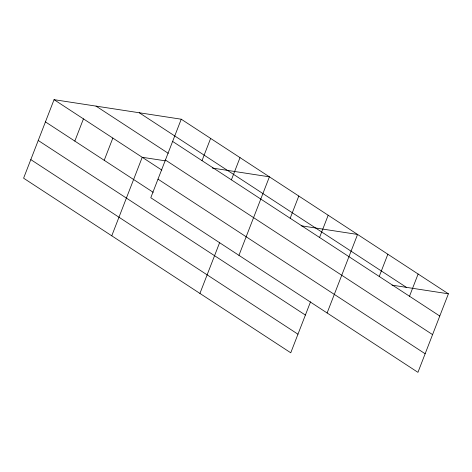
<?xml version="1.0" encoding="UTF-8"?>
<svg xmlns="http://www.w3.org/2000/svg" width="472" height="472" viewBox="0 0 472 472"><rect width="100%" height="100%" fill="white"/><g stroke="black" fill="none" stroke-linecap="round" stroke-linejoin="round"><path stroke-width="0.71" d="M181.242 119.21L150.786 197.733L417.944 372.337L448.4 293.808L181.242 119.21L54.056 99.663L23.6 178.192L290.758 352.791L310.535 301.797M74.824 141.093L83.444 118.867M104.212 160.297L112.832 138.078M111.764 235.805L142.22 157.282L165.377 160.84M202.01 160.639L210.63 138.414M231.398 179.844L240.018 157.618M199.922 293.425L219.704 242.431M238.944 255.352L269.406 176.829L212.3 168.05M290.174 218.259L298.794 196.033M319.562 237.463L328.182 215.238M327.108 312.971L357.569 234.448L301.183 225.781M379.222 276.456L387.842 254.237M409.501 296.245L418.121 274.02M392.014 285.147L448.4 293.808M139.269 112.761L406.427 287.359M172.622 141.429L439.78 316.033M96.028 106.111L168.274 153.329M165.418 160.014L432.576 334.613M54.056 99.663L161.813 170.085M157.99 179.153L425.148 353.758M45.442 121.888L153.193 192.31M38.232 140.467L305.39 315.066M30.804 159.607L297.962 334.211"/></g></svg>
